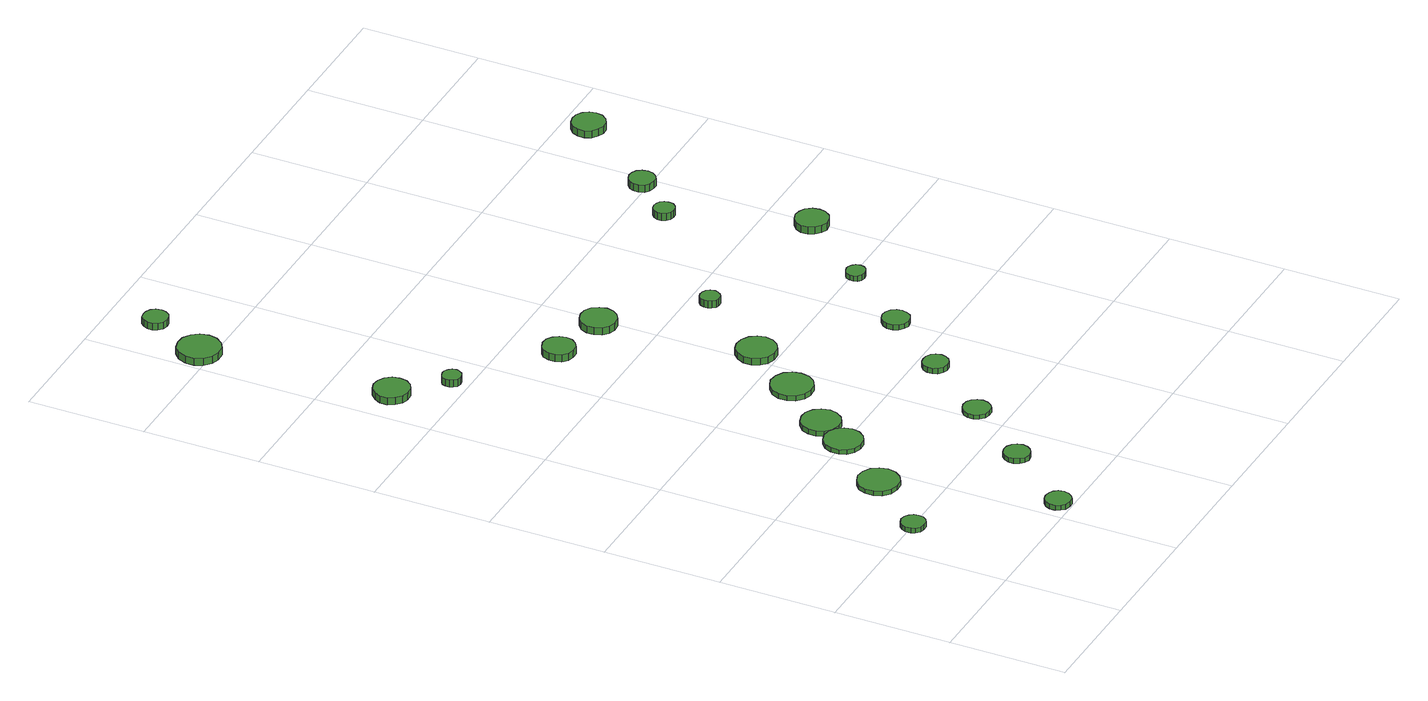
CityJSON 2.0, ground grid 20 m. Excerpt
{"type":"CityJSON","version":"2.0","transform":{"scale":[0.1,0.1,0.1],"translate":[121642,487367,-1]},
"CityObjects":{
"tree1":{"type":"SolitaryVegetationObject","attributes":{"function":"something"},"geometry":[{"type":"MultiSurface","lod":"1","boundaries":[[[0,1,2,3,4,5,6,7,8,9,10,11,12,13,14]],[[15,16,17,18,19,20,21,22,23,24,25,26,27,28,29]],[[0,29,28,1]],[[1,28,27,2]],[[2,27,26,3]],[[3,26,25,4]],[[4,25,24,5]],[[5,24,23,6]],[[6,23,22,7]],[[7,22,21,8]],[[8,21,20,9]],[[9,20,19,10]],[[10,19,18,11]],[[11,18,17,12]],[[12,17,16,13]],[[13,16,15,14]],[[14,15,29,0]]]}]},
"tree2":{"type":"SolitaryVegetationObject","attributes":{"function":"something"},"geometry":[{"type":"MultiSurface","lod":"1","boundaries":[[[30,31,32,33,34,35,36,37,38,39,40,41,42,43,44]],[[45,46,47,48,49,50,51,52,53,54,55,56,57,58,59]],[[30,59,58,31]],[[31,58,57,32]],[[32,57,56,33]],[[33,56,55,34]],[[34,55,54,35]],[[35,54,53,36]],[[36,53,52,37]],[[37,52,51,38]],[[38,51,50,39]],[[39,50,49,40]],[[40,49,48,41]],[[41,48,47,42]],[[42,47,46,43]],[[43,46,45,44]],[[44,45,59,30]]]}]},
"tree3":{"type":"SolitaryVegetationObject","attributes":{"function":"something"},"geometry":[{"type":"MultiSurface","lod":"1","boundaries":[[[60,61,62,63,64,65,66,67,68,69,70,71,72,73,74]],[[75,76,77,78,79,80,81,82,83,84,85,86,87,88,89]],[[60,89,88,61]],[[61,88,87,62]],[[62,87,86,63]],[[63,86,85,64]],[[64,85,84,65]],[[65,84,83,66]],[[66,83,82,67]],[[67,82,81,68]],[[68,81,80,69]],[[69,80,79,70]],[[70,79,78,71]],[[71,78,77,72]],[[72,77,76,73]],[[73,76,75,74]],[[74,75,89,60]]]}]},
"tree4":{"type":"SolitaryVegetationObject","attributes":{"function":"something"},"geometry":[{"type":"MultiSurface","lod":"1","boundaries":[[[90,91,92,93,94,95,96,97,98,99,100,101,102,103,104]],[[105,106,107,108,109,110,111,112,113,114,115,116,117,118,119]],[[90,119,118,91]],[[91,118,117,92]],[[92,117,116,93]],[[93,116,115,94]],[[94,115,114,95]],[[95,114,113,96]],[[96,113,112,97]],[[97,112,111,98]],[[98,111,110,99]],[[99,110,109,100]],[[100,109,108,101]],[[101,108,107,102]],[[102,107,106,103]],[[103,106,105,104]],[[104,105,119,90]]]}]},
"tree5":{"type":"SolitaryVegetationObject","attributes":{"function":"something"},"geometry":[{"type":"MultiSurface","lod":"1","boundaries":[[[120,121,122,123,124,125,126,127,128,129,130,131,132,133,134]],[[135,136,137,138,139,140,141,142,143,144,145,146,147,148,149]],[[120,149,148,121]],[[121,148,147,122]],[[122,147,146,123]],[[123,146,145,124]],[[124,145,144,125]],[[125,144,143,126]],[[126,143,142,127]],[[127,142,141,128]],[[128,141,140,129]],[[129,140,139,130]],[[130,139,138,131]],[[131,138,137,132]],[[132,137,136,133]],[[133,136,135,134]],[[134,135,149,120]]]}]},
"tree6":{"type":"SolitaryVegetationObject","attributes":{"function":"something"},"geometry":[{"type":"MultiSurface","lod":"1","boundaries":[[[150,151,152,153,154,155,156,157,158,159,160,161,162,163,164]],[[165,166,167,168,169,170,171,172,173,174,175,176,177,178,179]],[[150,179,178,151]],[[151,178,177,152]],[[152,177,176,153]],[[153,176,175,154]],[[154,175,174,155]],[[155,174,173,156]],[[156,173,172,157]],[[157,172,171,158]],[[158,171,170,159]],[[159,170,169,160]],[[160,169,168,161]],[[161,168,167,162]],[[162,167,166,163]],[[163,166,165,164]],[[164,165,179,150]]]}]},
"tree7":{"type":"SolitaryVegetationObject","attributes":{"function":"something"},"geometry":[{"type":"MultiSurface","lod":"1","boundaries":[[[180,181,182,183,184,185,186,187,188,189,190,191,192,193,194]],[[195,196,197,198,199,200,201,202,203,204,205,206,207,208,209]],[[180,209,208,181]],[[181,208,207,182]],[[182,207,206,183]],[[183,206,205,184]],[[184,205,204,185]],[[185,204,203,186]],[[186,203,202,187]],[[187,202,201,188]],[[188,201,200,189]],[[189,200,199,190]],[[190,199,198,191]],[[191,198,197,192]],[[192,197,196,193]],[[193,196,195,194]],[[194,195,209,180]]]}]},
"tree8":{"type":"SolitaryVegetationObject","attributes":{"function":"something"},"geometry":[{"type":"MultiSurface","lod":"1","boundaries":[[[210,211,212,213,214,215,216,217,218,219,220,221,222,223,224]],[[225,226,227,228,229,230,231,232,233,234,235,236,237,238,239]],[[210,239,238,211]],[[211,238,237,212]],[[212,237,236,213]],[[213,236,235,214]],[[214,235,234,215]],[[215,234,233,216]],[[216,233,232,217]],[[217,232,231,218]],[[218,231,230,219]],[[219,230,229,220]],[[220,229,228,221]],[[221,228,227,222]],[[222,227,226,223]],[[223,226,225,224]],[[224,225,239,210]]]}]},
"tree9":{"type":"SolitaryVegetationObject","attributes":{"function":"something"},"geometry":[{"type":"MultiSurface","lod":"1","boundaries":[[[240,241,242,243,244,245,246,247,248,249,250,251,252,253,254]],[[255,256,257,258,259,260,261,262,263,264,265,266,267,268,269]],[[240,269,268,241]],[[241,268,267,242]],[[242,267,266,243]],[[243,266,265,244]],[[244,265,264,245]],[[245,264,263,246]],[[246,263,262,247]],[[247,262,261,248]],[[248,261,260,249]],[[249,260,259,250]],[[250,259,258,251]],[[251,258,257,252]],[[252,257,256,253]],[[253,256,255,254]],[[254,255,269,240]]]}]},
"tree10":{"type":"SolitaryVegetationObject","attributes":{"function":"something"},"geometry":[{"type":"MultiSurface","lod":"1","boundaries":[[[270,271,272,273,274,275,276,277,278,279,280,281,282,283,284]],[[285,286,287,288,289,290,291,292,293,294,295,296,297,298,299]],[[270,299,298,271]],[[271,298,297,272]],[[272,297,296,273]],[[273,296,295,274]],[[274,295,294,275]],[[275,294,293,276]],[[276,293,292,277]],[[277,292,291,278]],[[278,291,290,279]],[[279,290,289,280]],[[280,289,288,281]],[[281,288,287,282]],[[282,287,286,283]],[[283,286,285,284]],[[284,285,299,270]]]}]},
"tree11":{"type":"SolitaryVegetationObject","attributes":{"function":"something"},"geometry":[{"type":"MultiSurface","lod":"1","boundaries":[[[300,301,302,303,304,305,306,307,308,309,310,311,312,313,314]],[[315,316,317,318,319,320,321,322,323,324,325,326,327,328,329]],[[300,329,328,301]],[[301,328,327,302]],[[302,327,326,303]],[[303,326,325,304]],[[304,325,324,305]],[[305,324,323,306]],[[306,323,322,307]],[[307,322,321,308]],[[308,321,320,309]],[[309,320,319,310]],[[310,319,318,311]],[[311,318,317,312]],[[312,317,316,313]],[[313,316,315,314]],[[314,315,329,300]]]}]},
"tree12":{"type":"SolitaryVegetationObject","attributes":{"function":"something"},"geometry":[{"type":"MultiSurface","lod":"1","boundaries":[[[330,331,332,333,334,335,336,337,338,339,340,341,342,343,344]],[[345,346,347,348,349,350,351,352,353,354,355,356,357,358,359]],[[330,359,358,331]],[[331,358,357,332]],[[332,357,356,333]],[[333,356,355,334]],[[334,355,354,335]],[[335,354,353,336]],[[336,353,352,337]],[[337,352,351,338]],[[338,351,350,339]],[[339,350,349,340]],[[340,349,348,341]],[[341,348,347,342]],[[342,347,346,343]],[[343,346,345,344]],[[344,345,359,330]]]}]},
"tree13":{"type":"SolitaryVegetationObject","attributes":{"function":"something"},"geometry":[{"type":"MultiSurface","lod":"1","boundaries":[[[360,361,362,363,364,365,366,367,368,369,370,371,372,373,374]],[[375,376,377,378,379,380,381,382,383,384,385,386,387,388,389]],[[360,389,388,361]],[[361,388,387,362]],[[362,387,386,363]],[[363,386,385,364]],[[364,385,384,365]],[[365,384,383,366]],[[366,383,382,367]],[[367,382,381,368]],[[368,381,380,369]],[[369,380,379,370]],[[370,379,378,371]],[[371,378,377,372]],[[372,377,376,373]],[[373,376,375,374]],[[374,375,389,360]]]}]},
"tree14":{"type":"SolitaryVegetationObject","attributes":{"function":"something"},"geometry":[{"type":"MultiSurface","lod":"1","boundaries":[[[390,391,392,393,394,395,396,397,398,399,400,401,402,403,404]],[[405,406,407,408,409,410,411,412,413,414,415,416,417,418,419]],[[390,419,418,391]],[[391,418,417,392]],[[392,417,416,393]],[[393,416,415,394]],[[394,415,414,395]],[[395,414,413,396]],[[396,413,412,397]],[[397,412,411,398]],[[398,411,410,399]],[[399,410,409,400]],[[400,409,408,401]],[[401,408,407,402]],[[402,407,406,403]],[[403,406,405,404]],[[404,405,419,390]]]}]},
"tree15":{"type":"SolitaryVegetationObject","attributes":{"function":"something"},"geometry":[{"type":"MultiSurface","lod":"1","boundaries":[[[420,421,422,423,424,425,426,427,428,429,430,431,432,433,434]],[[435,436,437,438,439,440,441,442,443,444,445,446,447,448,449]],[[420,449,448,421]],[[421,448,447,422]],[[422,447,446,423]],[[423,446,445,424]],[[424,445,444,425]],[[425,444,443,426]],[[426,443,442,427]],[[427,442,441,428]],[[428,441,440,429]],[[429,440,439,430]],[[430,439,438,431]],[[431,438,437,432]],[[432,437,436,433]],[[433,436,435,434]],[[434,435,449,420]]]}]},
"tree16":{"type":"SolitaryVegetationObject","attributes":{"function":"something"},"geometry":[{"type":"MultiSurface","lod":"1","boundaries":[[[450,451,452,453,454,455,456,457,458,459,460,461,462,463,464]],[[465,466,467,468,469,470,471,472,473,474,475,476,477,478,479]],[[450,479,478,451]],[[451,478,477,452]],[[452,477,476,453]],[[453,476,475,454]],[[454,475,474,455]],[[455,474,473,456]],[[456,473,472,457]],[[457,472,471,458]],[[458,471,470,459]],[[459,470,469,460]],[[460,469,468,461]],[[461,468,467,462]],[[462,467,466,463]],[[463,466,465,464]],[[464,465,479,450]]]}]},
"tree17":{"type":"SolitaryVegetationObject","attributes":{"function":"something"},"geometry":[{"type":"MultiSurface","lod":"1","boundaries":[[[480,481,482,483,484,485,486,487,488,489,490,491,492,493,494]],[[495,496,497,498,499,500,501,502,503,504,505,506,507,508,509]],[[480,509,508,481]],[[481,508,507,482]],[[482,507,506,483]],[[483,506,505,484]],[[484,505,504,485]],[[485,504,503,486]],[[486,503,502,487]],[[487,502,501,488]],[[488,501,500,489]],[[489,500,499,490]],[[490,499,498,491]],[[491,498,497,492]],[[492,497,496,493]],[[493,496,495,494]],[[494,495,509,480]]]}]},
"tree18":{"type":"SolitaryVegetationObject","attributes":{"function":"something"},"geometry":[{"type":"MultiSurface","lod":"1","boundaries":[[[510,511,512,513,514,515,516,517,518,519,520,521,522,523,524]],[[525,526,527,528,529,530,531,532,533,534,535,536,537,538,539]],[[510,539,538,511]],[[511,538,537,512]],[[512,537,536,513]],[[513,536,535,514]],[[514,535,534,515]],[[515,534,533,516]],[[516,533,532,517]],[[517,532,531,518]],[[518,531,530,519]],[[519,530,529,520]],[[520,529,528,521]],[[521,528,527,522]],[[522,527,526,523]],[[523,526,525,524]],[[524,525,539,510]]]}]},
"tree19":{"type":"SolitaryVegetationObject","attributes":{"function":"something"},"geometry":[{"type":"MultiSurface","lod":"1","boundaries":[[[540,541,542,543,544,545,546,547,548,549,550,551,552,553,554]],[[555,556,557,558,559,560,561,562,563,564,565,566,567,568,569]],[[540,569,568,541]],[[541,568,567,542]],[[542,567,566,543]],[[543,566,565,544]],[[544,565,564,545]],[[545,564,563,546]],[[546,563,562,547]],[[547,562,561,548]],[[548,561,560,549]],[[549,560,559,550]],[[550,559,558,551]],[[551,558,557,552]],[[552,557,556,553]],[[553,556,555,554]],[[554,555,569,540]]]}]},
"tree20":{"type":"SolitaryVegetationObject","attributes":{"function":"something"},"geometry":[{"type":"MultiSurface","lod":"1","boundaries":[[[570,571,572,573,574,575,576,577,578,579,580,581,582,583,584]],[[585,586,587,588,589,590,591,592,593,594,595,596,597,598,599]],[[570,599,598,571]],[[571,598,597,572]],[[572,597,596,573]],[[573,596,595,574]],[[574,595,594,575]],[[575,594,593,576]],[[576,593,592,577]],[[577,592,591,578]],[[578,591,590,579]],[[579,590,589,580]],[[580,589,588,581]],[[581,588,587,582]],[[582,587,586,583]],[[583,586,585,584]],[[584,585,599,570]]]}]},
"tree21":{"type":"SolitaryVegetationObject","attributes":{"function":"something"},"geometry":[{"type":"MultiSurface","lod":"1","boundaries":[[[600,601,602,603,604,605,606,607,608,609,610,611,612,613,614]],[[615,616,617,618,619,620,621,622,623,624,625,626,627,628,629]],[[600,629,628,601]],[[601,628,627,602]],[[602,627,626,603]],[[603,626,625,604]],[[604,625,624,605]],[[605,624,623,606]],[[606,623,622,607]],[[607,622,621,608]],[[608,621,620,609]],[[609,620,619,610]],[[610,619,618,611]],[[611,618,617,612]],[[612,617,616,613]],[[613,616,615,614]],[[614,615,629,600]]]}]},
"tree22":{"type":"SolitaryVegetationObject","attributes":{"function":"something"},"geometry":[{"type":"MultiSurface","lod":"1","boundaries":[[[630,631,632,633,634,635,636,637,638,639,640,641,642,643,644]],[[645,646,647,648,649,650,651,652,653,654,655,656,657,658,659]],[[630,659,658,631]],[[631,658,657,632]],[[632,657,656,633]],[[633,656,655,634]],[[634,655,654,635]],[[635,654,653,636]],[[636,653,652,637]],[[637,652,651,638]],[[638,651,650,639]],[[639,650,649,640]],[[640,649,648,641]],[[641,648,647,642]],[[642,647,646,643]],[[643,646,645,644]],[[644,645,659,630]]]}]},
"tree23":{"type":"SolitaryVegetationObject","attributes":{"function":"something"},"geometry":[{"type":"MultiSurface","lod":"1","boundaries":[[[660,661,662,663,664,665,666,667,668,669,670,671,672,673,674]],[[675,676,677,678,679,680,681,682,683,684,685,686,687,688,689]],[[660,689,688,661]],[[661,688,687,662]],[[662,687,686,663]],[[663,686,685,664]],[[664,685,684,665]],[[665,684,683,666]],[[666,683,682,667]],[[667,682,681,668]],[[668,681,680,669]],[[669,680,679,670]],[[670,679,678,671]],[[671,678,677,672]],[[672,677,676,673]],[[673,676,675,674]],[[674,675,689,660]]]}]}
},
"vertices":[
[97,198,18],[96,206,18],[91,212,18],[84,217,18],[75,218,18],[67,215,18],[61,209,18],[58,202,18],[58,193,18],[61,186,18],[67,180,18],[75,178,18],[84,178,18],[91,183,18],[96,189,18],[96,189,9],[91,183,9],[84,178,9],[75,178,9],[67,180,9],[61,186,9],[58,193,9],[58,202,9],[61,209,9],[67,215,9],[75,218,9],[84,217,9],[91,212,9],[96,206,9],[97,198,9],
[260,24,17],[258,33,17],[253,40,17],[245,44,17],[236,45,17],[227,43,17],[221,37,17],[217,28,17],[217,19,17],[221,11,17],[227,5,17],[236,3,17],[245,3,17],[253,8,17],[258,15,17],[258,15,8],[253,8,8],[245,3,8],[236,3,8],[227,5,8],[221,11,8],[217,19,8],[217,28,8],[221,37,8],[227,43,8],[236,45,8],[245,44,8],[253,40,8],[258,33,8],[260,24,8],
[197,299,18],[194,313,18],[186,325,18],[173,332,18],[159,334,18],[145,329,18],[134,320,18],[129,307,18],[129,292,18],[134,279,18],[145,269,18],[159,265,18],[173,266,18],[186,274,18],[194,285,18],[194,285,10],[186,274,10],[173,266,10],[159,265,10],[145,269,10],[134,279,10],[129,292,10],[129,307,10],[134,320,10],[145,329,10],[159,334,10],[173,332,10],[186,325,10],[194,313,10],[197,299,10],
[277,400,18],[274,413,18],[266,424,18],[254,431,18],[241,432,18],[228,428,18],[218,419,18],[213,407,18],[213,393,18],[218,381,18],[228,372,18],[241,368,18],[254,369,18],[266,376,18],[274,387,18],[274,387,10],[266,376,10],[254,369,10],[241,368,10],[228,372,10],[218,381,10],[213,393,10],[213,407,10],[218,419,10],[228,428,10],[241,432,10],[254,431,10],[266,424,10],[274,413,10],[277,400,10],
[352,140,18],[350,149,18],[345,156,18],[337,161,18],[328,162,18],[319,159,18],[313,153,18],[309,145,18],[309,136,18],[313,127,18],[319,121,18],[328,118,18],[337,119,18],[345,124,18],[350,131,18],[350,131,9],[345,124,9],[337,119,9],[328,118,9],[319,121,9],[313,127,9],[309,136,9],[309,145,9],[313,153,9],[319,159,9],[328,162,9],[337,161,9],[345,156,9],[350,149,9],[352,140,9],
[91,1096,25],[89,1108,25],[81,1118,25],[70,1124,25],[58,1126,25],[46,1122,25],[37,1113,25],[31,1102,25],[31,1089,25],[37,1078,25],[46,1069,25],[58,1066,25],[70,1067,25],[81,1073,25],[89,1083,25],[89,1083,12],[81,1073,12],[70,1067,12],[58,1066,12],[46,1069,12],[37,1078,12],[31,1089,12],[31,1102,12],[37,1113,12],[46,1122,12],[58,1126,12],[70,1124,12],[81,1118,12],[89,1108,12],[91,1096,12],
[311,455,18],[308,469,18],[300,480,18],[288,487,18],[275,488,18],[262,484,18],[251,475,18],[246,462,18],[246,449,18],[251,436,18],[262,427,18],[275,423,18],[288,424,18],[300,431,18],[308,442,18],[308,442,9],[300,431,9],[288,424,9],[275,423,9],[262,427,9],[251,436,9],[246,449,9],[246,462,9],[251,475,9],[262,484,9],[275,488,9],[288,487,9],[300,480,9],[308,469,9],[311,455,9],
[152,1027,25],[150,1034,25],[146,1039,25],[140,1043,25],[134,1043,25],[127,1041,25],[122,1037,25],[120,1031,25],[120,1024,25],[122,1018,25],[127,1013,25],[134,1011,25],[140,1012,25],[146,1015,25],[150,1021,25],[150,1021,12],[146,1015,12],[140,1012,12],[134,1011,12],[127,1013,12],[122,1018,12],[120,1024,12],[120,1031,12],[122,1037,12],[127,1041,12],[134,1043,12],[140,1043,12],[146,1039,12],[150,1034,12],[152,1027,12],
[73,1418,25],[70,1433,25],[61,1445,25],[48,1453,25],[33,1454,25],[19,1450,25],[8,1440,25],[2,1426,25],[2,1411,25],[8,1397,25],[19,1387,25],[33,1383,25],[48,1384,25],[61,1392,25],[70,1404,25],[70,1404,12],[61,1392,12],[48,1384,12],[33,1383,12],[19,1387,12],[8,1397,12],[2,1411,12],[2,1426,12],[8,1440,12],[19,1450,12],[33,1454,12],[48,1453,12],[61,1445,12],[70,1433,12],[73,1418,12],
[442,253,17],[440,262,17],[435,270,17],[427,275,17],[417,276,17],[408,273,17],[401,267,17],[397,258,17],[397,248,17],[401,240,17],[408,233,17],[417,230,17],[427,231,17],[435,236,17],[440,244,17],[440,244,9],[435,236,9],[427,231,9],[417,230,9],[408,233,9],[401,240,9],[397,248,9],[397,258,9],[401,267,9],[408,273,9],[417,276,9],[427,275,9],[435,270,9],[440,262,9],[442,253,9],
[387,542,18],[384,556,18],[376,568,18],[363,575,18],[348,577,18],[335,572,18],[324,562,18],[318,549,18],[318,534,18],[324,521,18],[335,511,18],[348,507,18],[363,508,18],[376,516,18],[384,527,18],[384,527,9],[376,516,9],[363,508,9],[348,507,9],[335,511,9],[324,521,9],[318,534,9],[318,549,9],[324,562,9],[335,572,9],[348,577,9],[363,575,9],[376,568,9],[384,556,9],[387,542,9],
[108,1518,24],[106,1527,24],[101,1534,24],[93,1538,24],[85,1539,24],[76,1537,24],[70,1531,24],[66,1523,24],[66,1514,24],[70,1506,24],[76,1500,24],[85,1497,24],[93,1498,24],[101,1502,24],[106,1510,24],[106,1510,12],[101,1502,12],[93,1498,12],[85,1497,12],[76,1500,12],[70,1506,12],[66,1514,12],[66,1523,12],[70,1531,12],[76,1537,12],[85,1539,12],[93,1538,12],[101,1534,12],[106,1527,12],[108,1518,12],
[312,914,24],[310,925,24],[303,934,24],[294,940,24],[282,941,24],[272,937,24],[263,930,24],[259,919,24],[259,908,24],[263,898,24],[272,890,24],[282,887,24],[294,888,24],[303,894,24],[310,903,24],[310,903,11],[303,894,11],[294,888,11],[282,887,11],[272,890,11],[263,898,11],[259,908,11],[259,919,11],[263,930,11],[272,937,11],[282,941,11],[294,940,11],[303,934,11],[310,925,11],[312,914,11],
[453,636,21],[450,649,21],[442,660,21],[430,667,21],[416,669,21],[403,665,21],[393,655,21],[387,643,21],[387,629,21],[393,616,21],[403,607,21],[416,603,21],[430,604,21],[442,611,21],[450,622,21],[450,622,9],[442,611,9],[430,604,9],[416,603,9],[403,607,9],[393,616,9],[387,629,9],[387,643,9],[393,655,9],[403,665,9],[416,669,9],[430,667,9],[442,660,9],[450,649,9],[453,636,9],
[531,368,18],[529,377,18],[524,384,18],[516,388,18],[507,389,18],[499,387,18],[492,381,18],[489,373,18],[489,364,18],[492,356,18],[499,350,18],[507,347,18],[516,348,18],[524,352,18],[529,360,18],[529,360,8],[524,352,8],[516,348,8],[507,347,8],[499,350,8],[492,356,8],[489,364,8],[489,373,8],[492,381,8],[499,387,8],[507,389,8],[516,388,8],[524,384,8],[529,377,8],[531,368,8],
[417,894,23],[414,906,23],[407,917,23],[396,923,23],[383,924,23],[371,920,23],[362,912,23],[357,900,23],[357,888,23],[362,876,23],[371,868,23],[383,864,23],[396,865,23],[407,872,23],[414,882,23],[414,882,10],[407,872,10],[396,865,10],[383,864,10],[371,868,10],[362,876,10],[357,888,10],[357,900,10],[362,912,10],[371,920,10],[383,924,10],[396,923,10],[407,917,10],[414,906,10],[417,894,10],
[621,480,17],[619,489,17],[614,497,17],[605,502,17],[596,503,17],[587,500,17],[580,493,17],[576,485,17],[576,475,17],[580,466,17],[587,460,17],[596,457,17],[605,458,17],[614,463,17],[619,471,17],[619,471,8],[614,463,8],[605,458,8],[596,457,8],[587,460,8],[580,466,8],[576,475,8],[576,485,8],[580,493,8],[587,500,8],[596,503,8],[605,502,8],[614,497,8],[619,489,8],[621,480,8],
[538,765,22],[536,772,22],[532,778,22],[526,781,22],[519,782,22],[513,780,22],[508,775,22],[505,769,22],[505,762,22],[508,756,22],[513,751,22],[519,749,22],[526,749,22],[532,753,22],[536,759,22],[536,759,9],[532,753,9],[526,749,9],[519,749,9],[513,751,9],[508,756,9],[505,762,9],[505,769,9],[508,775,9],[513,780,9],[519,782,9],[526,781,9],[532,778,9],[536,772,9],[538,765,9],
[709,595,18],[707,602,18],[703,607,18],[697,611,18],[691,611,18],[684,609,18],[679,605,18],[676,598,18],[676,592,18],[679,585,18],[684,581,18],[691,579,18],[697,580,18],[703,583,18],[707,588,18],[707,588,8],[703,583,8],[697,580,8],[691,579,8],[684,581,8],[679,585,8],[676,592,8],[676,598,8],[679,605,8],[684,609,8],[691,611,8],[697,611,8],[703,607,8],[707,602,8],[709,595,8],
[727,937,29],[726,944,29],[721,950,29],[715,953,29],[708,954,29],[701,952,29],[695,947,29],[692,940,29],[692,933,29],[695,926,29],[701,921,29],[708,919,29],[715,920,29],[721,923,29],[726,929,29],[726,929,16],[721,923,16],[715,920,16],[708,919,16],[701,921,16],[695,926,16],[692,933,16],[692,940,16],[695,947,16],[701,952,16],[708,954,16],[715,953,16],[721,950,16],[726,944,16],[727,937,16],
[818,719,24],[816,730,24],[809,740,24],[799,745,24],[788,747,24],[777,743,24],[768,735,24],[763,725,24],[763,713,24],[768,703,24],[777,695,24],[788,691,24],[799,693,24],[809,698,24],[816,708,24],[816,708,11],[809,698,11],[799,693,11],[788,691,11],[777,695,11],[768,703,11],[763,713,11],[763,725,11],[768,735,11],[777,743,11],[788,747,11],[799,745,11],[809,740,11],[816,730,11],[818,719,11],
[798,1007,26],[796,1016,26],[791,1024,26],[783,1028,26],[774,1029,26],[765,1026,26],[758,1020,26],[755,1012,26],[755,1003,26],[758,994,26],[765,988,26],[774,986,26],[783,986,26],[791,991,26],[796,998,26],[796,998,13],[791,991,13],[783,986,13],[774,986,13],[765,988,13],[758,994,13],[755,1003,13],[755,1012,13],[758,1020,13],[765,1026,13],[774,1029,13],[783,1028,13],[791,1024,13],[796,1016,13],[798,1007,13],
[921,1157,21],[919,1168,21],[912,1177,21],[902,1183,21],[891,1184,21],[880,1181,21],[871,1173,21],[866,1162,21],[866,1151,21],[871,1140,21],[880,1133,21],[891,1129,21],[902,1130,21],[912,1136,21],[919,1145,21],[919,1145,8],[912,1136,8],[902,1130,8],[891,1129,8],[880,1133,8],[871,1140,8],[866,1151,8],[866,1162,8],[871,1173,8],[880,1181,8],[891,1184,8],[902,1183,8],[912,1177,8],[919,1168,8],[921,1157,8]
]}
